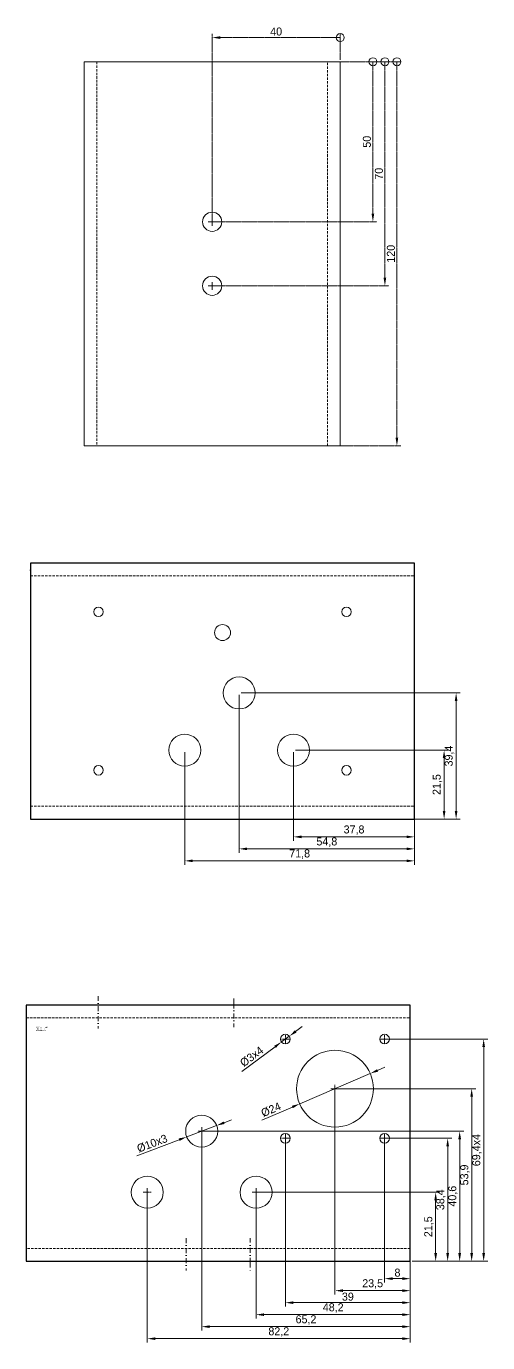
# Model space of a CAD drawing. Header units: millimetres. Extents: x -784753 to 2539, y -321 to 77802.
# Drawn here: x 1965.4 to 2109.6, y -208.9 to 202.4 of the extents above; entities that cross this region are included whole.
import ezdxf

# ---------------------------------------------------------------- set-up
doc = ezdxf.new("R2010")
doc.units = ezdxf.units.MM
doc.header["$LTSCALE"] = 0.12
doc.header["$PDSIZE"] = -5
for name, pattern in [('CHAIN', [0.7087, 0.4724, -0.0591, 0.1181, -0.0591]), ('DASHDOT', [25.4, 12.7, -6.35, 0, -6.35]), ('HIDDEN', [9.525, 6.35, -3.175])]:
    doc.linetypes.add(name, pattern=pattern)
doc.layers.add('ATTRIBUUTIT', color=61, linetype='Continuous', plot=False)
doc.layers.add('CARRIAGE', color=6, linetype='Continuous', lineweight=9)
doc.layers.add('HOLE_THROUGH', color=4, linetype='DASHDOT', lineweight=9)
doc.layers.add('CASE', color=3, linetype='Continuous')
doc.layers.add('DIMENSIONS', color=50, linetype='Continuous')
doc.dimstyles.new('ISO-25', dxfattribs={"dimtxt": 2.5, "dimasz": 2.5, "dimexe": 1.25, "dimexo": 0.625, "dimtad": 1, "dimdec": 1, "dimtxsty": 'Standard', "dimcen": 2.5, "dimadec": 0, "dimazin": 0, "dimtfac": 1, "dimtmove": 0, "dimatfit": 3, "dimfxl": 1, "dimarcsym": 0})

# ---------------------------------------------------------------- blocks, each defined once
blk = doc.blocks.new('*D1275')
at = {"layer": 'Defpoints', "color": 0}
for p in [(17, 17.87), (71.8, 3.9), (17, -30.83)]:
    blk.add_point(p, dxfattribs=at)
at = {"layer": 'DIMENSIONS', "color": 0, "lineweight": -2}
for p, q in [((17, 17.25), (17, -32.08)), ((71.8, 3.28), (71.8, -32.08)), ((69.3, -30.83), (19.5, -30.83))]:
    blk.add_line(p, q, dxfattribs=at)
at = {"layer": 'DIMENSIONS', "color": 0}
for points in [[(19.5, -30.41), (19.5, -31.25), (17, -30.83)], [(69.3, -31.25), (69.3, -30.41), (71.8, -30.83)]]:
    blk.add_solid(points, dxfattribs=at)
at = {"layer": 'DIMENSIONS', "color": 0, "lineweight": 0, "insert": (44.4, -28.75), "char_height": 2.5, "attachment_point": 5}
blk.add_mtext('54,8', dxfattribs=at)
blk = doc.blocks.new('*D1274')
at = {"layer": 'Defpoints', "color": 0}
for p in [(17, 17.87), (84.8, 17.87), (51.06, -21.53)]:
    blk.add_point(p, dxfattribs=at)
at = {"layer": 'DIMENSIONS', "color": 0, "lineweight": -2}
for p, q in [((17.62, 17.87), (86.05, 17.87)), ((84.8, -19.03), (84.8, 15.37)), ((51.68, -21.53), (86.05, -21.53))]:
    blk.add_line(p, q, dxfattribs=at)
at = {"layer": 'DIMENSIONS', "color": 0}
for points in [[(85.21, 15.37), (84.38, 15.37), (84.8, 17.87)], [(84.38, -19.03), (85.21, -19.03), (84.8, -21.53)]]:
    blk.add_solid(points, dxfattribs=at)
at = {"layer": 'DIMENSIONS', "color": 0, "lineweight": 0, "insert": (82.71, -1.83), "char_height": 2.5, "attachment_point": 5, "rotation": 90}
blk.add_mtext('39,4', dxfattribs=at)
blk = doc.blocks.new('*D1273')
at = {"layer": 'Defpoints', "color": 0}
for p in [(0, 0), (71.8, 3.9), (0, -34.58)]:
    blk.add_point(p, dxfattribs=at)
at = {"layer": 'DIMENSIONS', "color": 0, "lineweight": -2}
for p, q in [((71.8, 3.28), (71.8, -35.83)), ((0, -0.62), (0, -35.83)), ((69.3, -34.58), (2.5, -34.58))]:
    blk.add_line(p, q, dxfattribs=at)
at = {"layer": 'DIMENSIONS', "color": 0}
for points in [[(2.5, -34.16), (2.5, -35), (0, -34.58)], [(69.3, -35), (69.3, -34.16), (71.8, -34.58)]]:
    blk.add_solid(points, dxfattribs=at)
at = {"layer": 'DIMENSIONS', "color": 0, "lineweight": 0, "insert": (35.9, -32.5), "char_height": 2.5, "attachment_point": 5}
blk.add_mtext('71,8', dxfattribs=at)
blk = doc.blocks.new('*D1272')
at = {"layer": 'Defpoints', "color": 0}
for p in [(34, 0), (71.8, 3.9), (34, -27.08)]:
    blk.add_point(p, dxfattribs=at)
at = {"layer": 'DIMENSIONS', "color": 0, "lineweight": -2}
for p, q in [((71.8, 3.28), (71.8, -28.33)), ((34, -0.62), (34, -28.33)), ((69.3, -27.08), (36.5, -27.08))]:
    blk.add_line(p, q, dxfattribs=at)
at = {"layer": 'DIMENSIONS', "color": 0}
for points in [[(36.5, -26.66), (36.5, -27.5), (34, -27.08)], [(69.3, -27.5), (69.3, -26.66), (71.8, -27.08)]]:
    blk.add_solid(points, dxfattribs=at)
at = {"layer": 'DIMENSIONS', "color": 0, "lineweight": 0, "insert": (52.9, -25), "char_height": 2.5, "attachment_point": 5}
blk.add_mtext('37,8', dxfattribs=at)
blk = doc.blocks.new('*D1271')
at = {"layer": 'Defpoints', "color": 0}
for p in [(34, 0), (81.05, 0), (51.06, -21.53)]:
    blk.add_point(p, dxfattribs=at)
at = {"layer": 'DIMENSIONS', "color": 0, "lineweight": -2}
for p, q in [((34.63, 0), (82.3, 0)), ((81.05, -19.03), (81.05, -2.5)), ((51.68, -21.53), (82.3, -21.53))]:
    blk.add_line(p, q, dxfattribs=at)
at = {"layer": 'DIMENSIONS', "color": 0}
for points in [[(81.46, -2.5), (80.63, -2.5), (81.05, 0)], [(80.63, -19.03), (81.46, -19.03), (81.05, -21.53)]]:
    blk.add_solid(points, dxfattribs=at)
at = {"layer": 'DIMENSIONS', "color": 0, "lineweight": 0, "insert": (78.96, -10.76), "char_height": 2.5, "attachment_point": 5, "rotation": 90}
blk.add_mtext('21,5', dxfattribs=at)
blk = doc.blocks.new('*D1212')
at = {"layer": 'Defpoints', "color": 0}
for p in [(111.96, 69.38), (142.92, 69.38), (120, 0)]:
    blk.add_point(p, dxfattribs=at)
at = {"layer": 'DIMENSIONS', "color": 0, "lineweight": -2, "ltscale": 0.1}
for p, q in [((112.59, 69.38), (144.17, 69.38)), ((142.92, 2.5), (142.92, 66.88)), ((120.62, 0), (144.17, 0))]:
    blk.add_line(p, q, dxfattribs=at)
at = {"layer": 'DIMENSIONS', "color": 0}
for points in [[(143.34, 66.88), (142.5, 66.88), (142.92, 69.38)], [(142.5, 2.5), (143.34, 2.5), (142.92, 0)]]:
    blk.add_solid(points, dxfattribs=at)
at = {"layer": 'DIMENSIONS', "color": 0, "lineweight": 0, "ltscale": 0.1, "insert": (140.84, 34.69), "char_height": 2.5, "attachment_point": 5, "rotation": 90}
blk.add_mtext('69,4x4', dxfattribs=at)
blk = doc.blocks.new('*D1174')
at = {"layer": 'Defpoints', "color": 0}
for p in [(96.46, 53.88), (139.17, 53.88), (120, 0)]:
    blk.add_point(p, dxfattribs=at)
at = {"layer": 'DIMENSIONS', "color": 0, "lineweight": -2, "ltscale": 0.1}
for p, q in [((97.09, 53.88), (140.42, 53.88)), ((139.17, 2.5), (139.17, 51.38)), ((120.62, 0), (140.42, 0))]:
    blk.add_line(p, q, dxfattribs=at)
at = {"layer": 'DIMENSIONS', "color": 0}
for points in [[(139.59, 51.38), (138.75, 51.38), (139.17, 53.88)], [(138.75, 2.5), (139.59, 2.5), (139.17, 0)]]:
    blk.add_solid(points, dxfattribs=at)
at = {"layer": 'DIMENSIONS', "color": 0, "lineweight": 0, "ltscale": 0.1, "insert": (137.09, 26.94), "char_height": 2.5, "attachment_point": 5, "rotation": 90}
blk.add_mtext('53,9', dxfattribs=at)
blk = doc.blocks.new('*D1173')
at = {"layer": 'Defpoints', "color": 0}
for p in [(54.8, 40.6), (135.42, 40.6), (120, 0)]:
    blk.add_point(p, dxfattribs=at)
at = {"layer": 'DIMENSIONS', "color": 0, "lineweight": -2, "ltscale": 0.1}
for p, q in [((55.43, 40.6), (136.67, 40.6)), ((135.42, 2.5), (135.42, 38.1)), ((120.62, 0), (136.67, 0))]:
    blk.add_line(p, q, dxfattribs=at)
at = {"layer": 'DIMENSIONS', "color": 0}
for points in [[(135.84, 38.1), (135, 38.1), (135.42, 40.6)], [(135, 2.5), (135.84, 2.5), (135.42, 0)]]:
    blk.add_solid(points, dxfattribs=at)
at = {"layer": 'DIMENSIONS', "color": 0, "lineweight": 0, "ltscale": 0.1, "insert": (133.34, 20.3), "char_height": 2.5, "attachment_point": 5, "rotation": 90}
blk.add_mtext('40,6', dxfattribs=at)
blk = doc.blocks.new('*D1194')
at = {"layer": 'Defpoints', "color": 0}
for p in [(111.96, 38.38), (131.67, 38.38), (120, 0)]:
    blk.add_point(p, dxfattribs=at)
at = {"layer": 'DIMENSIONS', "color": 0, "lineweight": -2, "ltscale": 0.1}
for p, q in [((112.59, 38.38), (132.92, 38.38)), ((131.67, 2.5), (131.67, 35.88)), ((120.62, 0), (132.92, 0))]:
    blk.add_line(p, q, dxfattribs=at)
at = {"layer": 'DIMENSIONS', "color": 0}
for points in [[(132.09, 35.88), (131.25, 35.88), (131.67, 38.38)], [(131.25, 2.5), (132.09, 2.5), (131.67, 0)]]:
    blk.add_solid(points, dxfattribs=at)
at = {"layer": 'DIMENSIONS', "color": 0, "lineweight": 0, "ltscale": 0.1, "insert": (129.59, 19.19), "char_height": 2.5, "attachment_point": 5, "rotation": 90}
blk.add_mtext('38,4', dxfattribs=at)
blk = doc.blocks.new('*D1171')
at = {"layer": 'Defpoints', "color": 0}
for p in [(71.8, 21.53), (127.92, 21.53), (120, 0)]:
    blk.add_point(p, dxfattribs=at)
at = {"layer": 'DIMENSIONS', "color": 0, "lineweight": -2, "ltscale": 0.1}
for p, q in [((72.43, 21.53), (129.17, 21.53)), ((127.92, 2.5), (127.92, 19.03)), ((120.62, 0), (129.17, 0))]:
    blk.add_line(p, q, dxfattribs=at)
at = {"layer": 'DIMENSIONS', "color": 0}
for points in [[(128.34, 19.03), (127.5, 19.03), (127.92, 21.53)], [(127.5, 2.5), (128.34, 2.5), (127.92, 0)]]:
    blk.add_solid(points, dxfattribs=at)
at = {"layer": 'DIMENSIONS', "color": 0, "lineweight": 0, "ltscale": 0.1, "insert": (125.84, 10.76), "char_height": 2.5, "attachment_point": 5, "rotation": 90}
blk.add_mtext('21,5', dxfattribs=at)
blk = doc.blocks.new('*D1193')
at = {"layer": 'Defpoints', "color": 0}
for p in [(111.96, 38.38), (120, 36.15), (111.96, -5.46)]:
    blk.add_point(p, dxfattribs=at)
at = {"layer": 'DIMENSIONS', "color": 0, "lineweight": -2, "ltscale": 0.1}
for p, q in [((111.96, 37.76), (111.96, -6.71)), ((120, 35.53), (120, -6.71)), ((117.5, -5.46), (114.46, -5.46))]:
    blk.add_line(p, q, dxfattribs=at)
at = {"layer": 'DIMENSIONS', "color": 0}
for points in [[(114.46, -5.04), (114.46, -5.88), (111.96, -5.46)], [(117.5, -5.88), (117.5, -5.04), (120, -5.46)]]:
    blk.add_solid(points, dxfattribs=at)
at = {"layer": 'DIMENSIONS', "color": 0, "lineweight": 0, "ltscale": 0.1, "insert": (115.98, -3.59), "char_height": 2.5, "attachment_point": 5}
blk.add_mtext('8', dxfattribs=at)
blk = doc.blocks.new('*D1192')
at = {"layer": 'Defpoints', "color": 0}
for p in [(120, 36.15), (71.8, 21.53), (71.8, -16.71)]:
    blk.add_point(p, dxfattribs=at)
at = {"layer": 'DIMENSIONS', "color": 0, "lineweight": -2, "ltscale": 0.1}
for p, q in [((120, 35.53), (120, -17.96)), ((71.8, 20.9), (71.8, -17.96)), ((117.5, -16.71), (74.3, -16.71))]:
    blk.add_line(p, q, dxfattribs=at)
at = {"layer": 'DIMENSIONS', "color": 0}
for points in [[(74.3, -16.29), (74.3, -17.13), (71.8, -16.71)], [(117.5, -17.13), (117.5, -16.29), (120, -16.71)]]:
    blk.add_solid(points, dxfattribs=at)
at = {"layer": 'DIMENSIONS', "color": 0, "lineweight": 0, "ltscale": 0.1, "insert": (95.9, -14.63), "char_height": 2.5, "attachment_point": 5}
blk.add_mtext('48,2', dxfattribs=at)
blk = doc.blocks.new('*D1191')
at = {"layer": 'Defpoints', "color": 0}
for p in [(80.96, 38.38), (120, 36.15), (80.96, -12.96)]:
    blk.add_point(p, dxfattribs=at)
at = {"layer": 'DIMENSIONS', "color": 0, "lineweight": -2, "ltscale": 0.1}
for p, q in [((80.96, 37.76), (80.96, -14.21)), ((120, 35.53), (120, -14.21)), ((117.5, -12.96), (83.46, -12.96))]:
    blk.add_line(p, q, dxfattribs=at)
at = {"layer": 'DIMENSIONS', "color": 0}
for points in [[(83.46, -12.54), (83.46, -13.38), (80.96, -12.96)], [(117.5, -13.38), (117.5, -12.54), (120, -12.96)]]:
    blk.add_solid(points, dxfattribs=at)
at = {"layer": 'DIMENSIONS', "color": 0, "lineweight": 0, "ltscale": 0.1, "insert": (100.48, -11.09), "char_height": 2.5, "attachment_point": 5}
blk.add_mtext('39', dxfattribs=at)
blk = doc.blocks.new('*D1190')
at = {"layer": 'Defpoints', "color": 0}
for p in [(96.46, 53.88), (120, 36.15), (96.46, -9.21)]:
    blk.add_point(p, dxfattribs=at)
at = {"layer": 'DIMENSIONS', "color": 0, "lineweight": -2, "ltscale": 0.1}
for p, q in [((96.46, 53.26), (96.46, -10.46)), ((120, 35.53), (120, -10.46)), ((117.5, -9.21), (98.96, -9.21))]:
    blk.add_line(p, q, dxfattribs=at)
at = {"layer": 'DIMENSIONS', "color": 0}
for points in [[(98.96, -8.79), (98.96, -9.63), (96.46, -9.21)], [(117.5, -9.63), (117.5, -8.79), (120, -9.21)]]:
    blk.add_solid(points, dxfattribs=at)
at = {"layer": 'DIMENSIONS', "color": 0, "lineweight": 0, "ltscale": 0.1, "insert": (108.23, -7.13), "char_height": 2.5, "attachment_point": 5}
blk.add_mtext('23,5', dxfattribs=at)
blk = doc.blocks.new('*D1189')
at = {"layer": 'Defpoints', "color": 0}
for p in [(120, 36.15), (37.8, 21.53), (37.8, -24.21)]:
    blk.add_point(p, dxfattribs=at)
at = {"layer": 'DIMENSIONS', "color": 0, "lineweight": -2, "ltscale": 0.1}
for p, q in [((120, 35.53), (120, -25.46)), ((37.8, 20.9), (37.8, -25.46)), ((117.5, -24.21), (40.3, -24.21))]:
    blk.add_line(p, q, dxfattribs=at)
at = {"layer": 'DIMENSIONS', "color": 0}
for points in [[(40.3, -23.79), (40.3, -24.63), (37.8, -24.21)], [(117.5, -24.63), (117.5, -23.79), (120, -24.21)]]:
    blk.add_solid(points, dxfattribs=at)
at = {"layer": 'DIMENSIONS', "color": 0, "lineweight": 0, "ltscale": 0.1, "insert": (78.9, -22.13), "char_height": 2.5, "attachment_point": 5}
blk.add_mtext('82,2', dxfattribs=at)
blk = doc.blocks.new('*D1188')
at = {"layer": 'Defpoints', "color": 0}
for p in [(54.8, 40.6), (120, 36.15), (54.8, -20.46)]:
    blk.add_point(p, dxfattribs=at)
at = {"layer": 'DIMENSIONS', "color": 0, "lineweight": -2, "ltscale": 0.1}
for p, q in [((54.8, 39.98), (54.8, -21.71)), ((120, 35.53), (120, -21.71)), ((117.5, -20.46), (57.3, -20.46))]:
    blk.add_line(p, q, dxfattribs=at)
at = {"layer": 'DIMENSIONS', "color": 0}
for points in [[(57.3, -20.04), (57.3, -20.88), (54.8, -20.46)], [(117.5, -20.88), (117.5, -20.04), (120, -20.46)]]:
    blk.add_solid(points, dxfattribs=at)
at = {"layer": 'DIMENSIONS', "color": 0, "lineweight": 0, "ltscale": 0.1, "insert": (87.4, -18.38), "char_height": 2.5, "attachment_point": 5}
blk.add_mtext('65,2', dxfattribs=at)
blk = doc.blocks.new('*D1211')
at = {"layer": 'Defpoints', "color": 0}
for p in [(59.48, 42.37), (50.13, 38.83)]:
    blk.add_point(p, dxfattribs=at)
at = {"layer": 'DIMENSIONS', "color": 0, "lineweight": -2, "ltscale": 0.1}
for p, q in [((59.48, 42.37), (50.13, 38.83)), ((61.82, 43.25), (64.16, 44.13)), ((47.79, 37.95), (34.53, 32.95))]:
    blk.add_line(p, q, dxfattribs=at)
at = {"layer": 'DIMENSIONS', "color": 0}
for points in [[(61.67, 43.64), (61.97, 42.86), (59.48, 42.37)], [(47.93, 37.56), (47.64, 38.34), (50.13, 38.83)]]:
    blk.add_solid(points, dxfattribs=at)
at = {"layer": 'DIMENSIONS', "color": 0, "lineweight": 0, "ltscale": 0.1, "insert": (39.33, 36.76), "char_height": 2.5, "attachment_point": 5, "rotation": 20.6895}
blk.add_mtext('%%c10x3', dxfattribs=at)
blk = doc.blocks.new('*D1210')
at = {"layer": 'Defpoints', "color": 0}
for p in [(107.49, 58.62), (85.44, 49.14)]:
    blk.add_point(p, dxfattribs=at)
at = {"layer": 'DIMENSIONS', "color": 0, "lineweight": -2, "ltscale": 0.1}
for p, q in [((107.49, 58.62), (85.44, 49.14)), ((109.79, 59.61), (112.08, 60.59)), ((83.14, 48.16), (73.57, 44.05))]:
    blk.add_line(p, q, dxfattribs=at)
at = {"layer": 'DIMENSIONS', "color": 0}
for points in [[(109.62, 59.99), (109.95, 59.22), (107.49, 58.62)], [(83.3, 47.78), (82.98, 48.54), (85.44, 49.14)]]:
    blk.add_solid(points, dxfattribs=at)
at = {"layer": 'DIMENSIONS', "color": 0, "lineweight": 0, "ltscale": 0.1, "insert": (76.47, 47.33), "char_height": 2.5, "attachment_point": 5, "rotation": 23.249}
blk.add_mtext('%%c24', dxfattribs=at)
blk = doc.blocks.new('*D1209')
at = {"layer": 'Defpoints', "color": 0}
for p in [(82.17, 70.28), (79.76, 68.49)]:
    blk.add_point(p, dxfattribs=at)
at = {"layer": 'DIMENSIONS', "color": 0, "lineweight": -2, "ltscale": 0.1}
for p, q in [((82.17, 70.28), (79.76, 68.49)), ((84.17, 71.77), (86.18, 73.26)), ((77.75, 67), (67.38, 59.3))]:
    blk.add_line(p, q, dxfattribs=at)
at = {"layer": 'DIMENSIONS', "color": 0}
for points in [[(83.93, 72.1), (84.42, 71.43), (82.17, 70.28)], [(78, 66.66), (77.5, 67.33), (79.76, 68.49)]]:
    blk.add_solid(points, dxfattribs=at)
at = {"layer": 'DIMENSIONS', "color": 0, "lineweight": 0, "ltscale": 0.1, "insert": (70.44, 63.91), "char_height": 2.5, "attachment_point": 5, "rotation": 36.5841}
blk.add_mtext('%%c3x4', dxfattribs=at)
blk = doc.blocks.new('_Origin')
at = {"color": 0, "linetype": 'ByBlock', "lineweight": -2}
blk.add_line((0, 0), (-1, 0), dxfattribs=at)
blk.add_circle((0, 0), 0.5, dxfattribs=at)
blk = doc.blocks.new('*D1152')
at = {"layer": 'Defpoints', "color": 0}
for p in [(2401.71, 832.57), (2377.76, 712.57), (2435.49, 712.57)]:
    blk.add_point(p, dxfattribs=at)
at = {"layer": 'DIMENSIONS', "color": 0, "linetype": 'CHAIN', "lineweight": -2, "ltscale": 0.1}
for p, q in [((2402.33, 832.57), (2436.74, 832.57)), ((2435.49, 830.07), (2435.49, 715.07)), ((2378.38, 712.57), (2436.74, 712.57))]:
    blk.add_line(p, q, dxfattribs=at)
at = {"layer": 'DIMENSIONS', "color": 0}
blk.add_solid([(2435.07, 715.07), (2435.9, 715.07), (2435.49, 712.57)], dxfattribs=at)
at = {"layer": 'DIMENSIONS', "color": 0, "lineweight": -2, "xscale": 2.5, "yscale": 2.5, "zscale": 2.5, "rotation": 90}
blk.add_blockref('_Origin', (2435.49, 832.57), dxfattribs=at)
at = {"layer": 'DIMENSIONS', "color": 0, "lineweight": 0, "ltscale": 0.1, "insert": (2433.61, 772.57), "char_height": 2.5, "attachment_point": 5, "rotation": 90}
blk.add_mtext('120', dxfattribs=at)
blk = doc.blocks.new('*D1151')
at = {"layer": 'Defpoints', "color": 0}
for p in [(2377.76, 840.11), (2417.76, 832.57), (2377.76, 782.57)]:
    blk.add_point(p, dxfattribs=at)
at = {"layer": 'DIMENSIONS', "color": 0, "linetype": 'CHAIN', "lineweight": -2, "ltscale": 0.1}
for p, q in [((2377.76, 783.19), (2377.76, 841.36)), ((2415.26, 840.11), (2380.26, 840.11)), ((2417.76, 833.19), (2417.76, 841.36))]:
    blk.add_line(p, q, dxfattribs=at)
at = {"layer": 'DIMENSIONS', "color": 0}
blk.add_solid([(2380.26, 840.52), (2380.26, 839.69), (2377.76, 840.11)], dxfattribs=at)
at = {"layer": 'DIMENSIONS', "color": 0, "lineweight": -2, "xscale": 2.5, "yscale": 2.5, "zscale": 2.5}
blk.add_blockref('_Origin', (2417.76, 840.11), dxfattribs=at)
at = {"layer": 'DIMENSIONS', "color": 0, "lineweight": 0, "ltscale": 0.1, "insert": (2397.76, 841.98), "char_height": 2.5, "attachment_point": 5}
blk.add_mtext('40', dxfattribs=at)
blk = doc.blocks.new('*D1150')
at = {"layer": 'Defpoints', "color": 0}
for p in [(2401.71, 832.57), (2377.76, 762.57), (2431.74, 762.57)]:
    blk.add_point(p, dxfattribs=at)
at = {"layer": 'DIMENSIONS', "color": 0, "linetype": 'CHAIN', "lineweight": -2, "ltscale": 0.1}
for p, q in [((2402.33, 832.57), (2432.99, 832.57)), ((2431.74, 830.07), (2431.74, 765.07)), ((2378.38, 762.57), (2432.99, 762.57))]:
    blk.add_line(p, q, dxfattribs=at)
at = {"layer": 'DIMENSIONS', "color": 0}
blk.add_solid([(2431.32, 765.07), (2432.15, 765.07), (2431.74, 762.57)], dxfattribs=at)
at = {"layer": 'DIMENSIONS', "color": 0, "lineweight": -2, "xscale": 2.5, "yscale": 2.5, "zscale": 2.5, "rotation": 90}
blk.add_blockref('_Origin', (2431.74, 832.57), dxfattribs=at)
at = {"layer": 'DIMENSIONS', "color": 0, "lineweight": 0, "ltscale": 0.1, "insert": (2429.86, 797.57), "char_height": 2.5, "attachment_point": 5, "rotation": 90}
blk.add_mtext('70', dxfattribs=at)
blk = doc.blocks.new('*D1149')
at = {"layer": 'Defpoints', "color": 0}
for p in [(2401.71, 832.57), (2377.76, 782.57), (2427.99, 782.57)]:
    blk.add_point(p, dxfattribs=at)
at = {"layer": 'DIMENSIONS', "color": 0, "linetype": 'CHAIN', "lineweight": -2, "ltscale": 0.1}
for p, q in [((2402.33, 832.57), (2429.24, 832.57)), ((2427.99, 830.07), (2427.99, 785.07)), ((2378.38, 782.57), (2429.24, 782.57))]:
    blk.add_line(p, q, dxfattribs=at)
at = {"layer": 'DIMENSIONS', "color": 0}
blk.add_solid([(2427.57, 785.07), (2428.4, 785.07), (2427.99, 782.57)], dxfattribs=at)
at = {"layer": 'DIMENSIONS', "color": 0, "lineweight": -2, "xscale": 2.5, "yscale": 2.5, "zscale": 2.5, "rotation": 90}
blk.add_blockref('_Origin', (2427.99, 832.57), dxfattribs=at)
at = {"layer": 'DIMENSIONS', "color": 0, "lineweight": 0, "ltscale": 0.1, "insert": (2426.11, 807.57), "char_height": 2.5, "attachment_point": 5, "rotation": 90}
blk.add_mtext('50', dxfattribs=at)
blk = doc.blocks.new('L_CASE_02')
for p, q in [((71.8, 58.47), (-48.2, 58.47)), ((-48.2, 58.47), (-48.2, -21.53)), ((71.8, -21.53), (71.8, 58.47)), ((-48.2, -21.53), (71.8, -21.53))]:
    blk.add_line(p, q)
at = {"linetype": 'HIDDEN', "lineweight": 0}
for p, q in [((-48.2, 54.47), (71.8, 54.47)), ((-48.2, -17.53), (71.8, -17.53))]:
    blk.add_line(p, q, dxfattribs=at)
at = {"lineweight": 0}
for centre, radius in [((-26.95, 43.22), 1.5), ((50.55, 43.22), 1.5), ((11.8, 36.72), 2.5), ((17, 17.87), 5), ((-26.95, -6.28), 1.5), ((50.55, -6.28), 1.5)]:
    blk.add_circle(centre, radius, dxfattribs=at)
at = {"lineweight": 0, "ltscale": 0.1}
for centre in [(0, 0), (34, 0)]:
    blk.add_circle(centre, 5, dxfattribs=at)
at = {"layer": 'HOLE_THROUGH', "lineweight": 0}
blk.add_line((-48.2, 58.47), (-48.2, 54.47), dxfattribs=at)
at = {"layer": 'DIMENSIONS', "lineweight": 0}
for base, p2, picture, middle in [((17, -30.83), (17, 17.87), '*D1275', (44.4, -28.75)), ((0, -34.58), (0, 0), '*D1273', (35.9, -32.5)), ((34, -27.08), (34, 0), '*D1272', (52.9, -25))]:
    dim = blk.add_linear_dim(base=base, p1=(71.8, 3.9), p2=p2, dimstyle='ISO-25', dxfattribs=at)
    dim.commit()
    dim.dimension.update_dxf_attribs({"geometry": picture, "text_midpoint": middle})
for base, p2, picture, middle in [((84.8, 17.87), (17, 17.87), '*D1274', (82.71, -1.83)), ((81.05, 0), (34, 0), '*D1271', (78.96, -10.76))]:
    dim = blk.add_linear_dim(base=base, p1=(51.06, -21.53), p2=p2, angle=90, dimstyle='ISO-25', dxfattribs=at)
    dim.commit()
    dim.dimension.update_dxf_attribs({"geometry": picture, "text_midpoint": middle})
blk = doc.blocks.new('R_CASE_01')
at = {"layer": 'CASE'}
for p, q in [((120, 80), (0, 80)), ((0, 80), (0, 0)), ((120, 0), (120, 80)), ((0, 0), (120, 0))]:
    blk.add_line(p, q, dxfattribs=at)
at = {"layer": 'CASE', "lineweight": 0, "ltscale": 0.1}
for p, q in [((0, 80), (0, 76)), ((120, 0), (120, 4))]:
    blk.add_line(p, q, dxfattribs=at)
at = {"layer": 'CASE', "linetype": 'HIDDEN', "lineweight": 0}
for p, q in [((0, 76), (120, 76)), ((120, 4), (0, 4))]:
    blk.add_line(p, q, dxfattribs=at)
at = {"layer": 'CASE', "lineweight": 0}
for centre, radius in [((80.96, 69.38), 1.5), ((111.96, 69.38), 1.5), ((96.46, 53.88), 12), ((54.8, 40.6), 5), ((80.96, 38.38), 1.5), ((111.96, 38.38), 1.5)]:
    blk.add_circle(centre, radius, dxfattribs=at)
at = {"layer": 'CASE', "lineweight": 0, "ltscale": 0.1}
for centre in [(37.8, 21.53), (71.8, 21.53)]:
    blk.add_circle(centre, 5, dxfattribs=at)
at = {"layer": 'HOLE_THROUGH', "lineweight": 0}
for p, q in [((22.44, 82.82), (22.44, 72.66)), ((64.82, 80.5), (64.82, 82.6)), ((64.82, 80.5), (64.82, 73.09)), ((50, 7.19), (50, -2.95)), ((70, -0.5), (70, 7.18)), ((70, -0.5), (70, -3.25))]:
    blk.add_line(p, q, dxfattribs=at)
at = {"layer": 'HOLE_THROUGH', "linetype": 'CHAIN', "lineweight": 0, "ltscale": 0.1}
for p, q in [((80.96, 68.13), (80.96, 70.63)), ((111.96, 68.13), (111.96, 70.63)), ((79.71, 69.38), (82.21, 69.38)), ((110.71, 69.38), (113.21, 69.38)), ((95.21, 53.88), (97.71, 53.88)), ((95.21, 53.88), (97.71, 53.88)), ((96.46, 52.63), (96.46, 55.13)), ((96.46, 52.63), (96.46, 55.13)), ((54.8, 39.35), (54.8, 41.85)), ((53.55, 40.6), (56.05, 40.6)), ((79.71, 38.38), (82.21, 38.38)), ((80.96, 37.13), (80.96, 39.63)), ((110.71, 38.38), (113.21, 38.38)), ((111.96, 37.13), (111.96, 39.63)), ((36.55, 21.53), (39.05, 21.53)), ((37.8, 20.28), (37.8, 22.78)), ((70.55, 21.53), (73.05, 21.53)), ((71.8, 20.28), (71.8, 22.78))]:
    blk.add_line(p, q, dxfattribs=at)
at = {"layer": 'DIMENSIONS', "lineweight": 0, "ltscale": 0.1}
for p1, p2, override, picture, middle in [((82.17, 70.28), (79.76, 68.49), {"dimpost": '<>x4'}, '*D1209', (71.56, 62.4)), ((59.48, 42.37), (50.13, 38.83), {"dimpost": '<>x3'}, '*D1211', (39.99, 35.01))]:
    dim = blk.add_diameter_dim_2p(p1=p1, p2=p2, dimstyle='ISO-25', override=override, dxfattribs=at)
    dim.commit()
    dim.dimension.update_dxf_attribs({"geometry": picture, "text_midpoint": middle, "dimtype": 163})
dim = blk.add_linear_dim(base=(142.92, 69.38), p1=(120, 0), p2=(111.96, 69.38), angle=90, dimstyle='ISO-25', override={"dimpost": '<>x4'}, dxfattribs=at)
dim.commit()
dim.dimension.update_dxf_attribs({"geometry": '*D1212', "text_midpoint": (140.84, 34.69)})
dim = blk.add_diameter_dim_2p(p1=(107.49, 58.62), p2=(85.44, 49.14), dimstyle='ISO-25', dxfattribs=at)
dim.commit()
dim.dimension.update_dxf_attribs({"geometry": '*D1210', "text_midpoint": (77.21, 45.61), "dimtype": 163})
for base, p2, picture, middle in [((139.17, 53.88), (96.46, 53.88), '*D1174', (137.09, 26.94)), ((135.42, 40.6), (54.8, 40.6), '*D1173', (133.34, 20.3)), ((131.67, 38.38), (111.96, 38.38), '*D1194', (129.59, 19.19)), ((127.92, 21.53), (71.8, 21.53), '*D1171', (125.84, 10.76))]:
    dim = blk.add_linear_dim(base=base, p1=(120, 0), p2=p2, angle=90, dimstyle='ISO-25', dxfattribs=at)
    dim.commit()
    dim.dimension.update_dxf_attribs({"geometry": picture, "text_midpoint": middle})
for base, p2, picture, middle in [((96.46, -9.21), (96.46, 53.88), '*D1190', (108.23, -7.13)), ((54.8, -20.46), (54.8, 40.6), '*D1188', (87.4, -18.38)), ((80.96, -12.96), (80.96, 38.38), '*D1191', (100.48, -11.09)), ((111.96, -5.46), (111.96, 38.38), '*D1193', (115.98, -3.59)), ((37.8, -24.21), (37.8, 21.53), '*D1189', (78.9, -22.13)), ((71.8, -16.71), (71.8, 21.53), '*D1192', (95.9, -14.63))]:
    dim = blk.add_linear_dim(base=base, p1=(120, 36.15), p2=p2, dimstyle='ISO-25', dxfattribs=at)
    dim.commit()
    dim.dimension.update_dxf_attribs({"geometry": picture, "text_midpoint": middle})
blk = doc.blocks.new('B_CASE_01')
at = {"layer": 'CASE', "lineweight": 0, "ltscale": 0.1}
for p, q in [((2337.76, 832.57), (2337.76, 712.57)), ((2417.76, 832.57), (2337.76, 832.57)), ((2337.76, 832.57), (2337.76, 712.57)), ((2337.76, 832.57), (2341.76, 832.57)), ((2417.76, 712.57), (2417.76, 832.57)), ((2337.76, 712.57), (2417.76, 712.57)), ((2417.76, 712.57), (2413.76, 712.57))]:
    blk.add_line(p, q, dxfattribs=at)
at = {"layer": 'CASE', "linetype": 'HIDDEN', "lineweight": 0}
for p, q in [((2341.76, 832.57), (2341.76, 712.57)), ((2413.76, 712.57), (2413.76, 832.57))]:
    blk.add_line(p, q, dxfattribs=at)
at = {"layer": 'CASE', "lineweight": 0, "ltscale": 0.1}
for centre in [(2377.76, 782.57), (2377.76, 762.57)]:
    blk.add_circle(centre, 3, dxfattribs=at)
at = {"layer": 'HOLE_THROUGH', "lineweight": 0, "ltscale": 0.1}
for p, q in [((2376.51, 782.57), (2379.01, 782.57)), ((2377.76, 781.32), (2377.76, 783.82)), ((2376.51, 762.57), (2379.01, 762.57)), ((2377.76, 761.32), (2377.76, 763.82))]:
    blk.add_line(p, q, dxfattribs=at)
at = {"layer": 'DIMENSIONS', "linetype": 'CHAIN', "lineweight": 0, "ltscale": 0.1}
dim = blk.add_linear_dim(base=(2377.76, 840.11), p1=(2417.76, 832.57), p2=(2377.76, 782.57), dimstyle='ISO-25', override={"dimblk1": 'Origin', "dimsah": 1}, dxfattribs=at)
dim.commit()
dim.dimension.update_dxf_attribs({"geometry": '*D1151', "text_midpoint": (2397.76, 841.98)})
for base, p2, picture, middle in [((2435.49, 712.57), (2377.76, 712.57), '*D1152', (2433.61, 772.57)), ((2431.74, 762.57), (2377.76, 762.57), '*D1150', (2429.86, 797.57)), ((2427.99, 782.57), (2377.76, 782.57), '*D1149', (2426.11, 807.57))]:
    dim = blk.add_linear_dim(base=base, p1=(2401.71, 832.57), p2=p2, angle=90, dimstyle='ISO-25', override={"dimblk1": 'Origin', "dimsah": 1}, dxfattribs=at)
    dim.commit()
    dim.dimension.update_dxf_attribs({"geometry": picture, "text_midpoint": middle})

msp = doc.modelspace()

# ---------------------------------------------------------------- linework, layer by layer
at = {"layer": 'HOLE_THROUGH', "lineweight": 0, "ltscale": 0.1}
msp.add_circle((2043.93, -23.77), 0, dxfattribs=at)

# ---------------------------------------------------------------- block references
at = {"lineweight": 0, "ltscale": 0.1}
msp.add_blockref('B_CASE_01', (-354.26, -641.26), dxfattribs=at)
at = {"layer": 'CARRIAGE', "linetype": 'ByBlock'}
ref = msp.add_blockref('R_CASE_01', (1965.42, -183.41), dxfattribs=at)
ref.add_attrib('_TYYPPI', '80x80 Alumiiniputki', (1968.42, -110.49), dxfattribs={"layer": 'ATTRIBUUTIT', "lineweight": 0, "height": 0.3, "flags": 8})
ref.add_attrib('_KUVAUS', 'Laitteen runko.', (1968.42, -110.99), dxfattribs={"layer": 'ATTRIBUUTIT', "lineweight": 0, "height": 0.3, "flags": 8})
ref.add_attrib('_NOTES', 'Musta anodisointi.', (1968.42, -111.47), dxfattribs={"layer": 'ATTRIBUUTIT', "lineweight": 0, "height": 0.3, "flags": 8})
at = {"layer": 'CASE', "lineweight": 0, "ltscale": 0.1}
msp.add_blockref('L_CASE_02', (2014.93, -23.77), dxfattribs=at)

doc.saveas('drawing.dxf')
